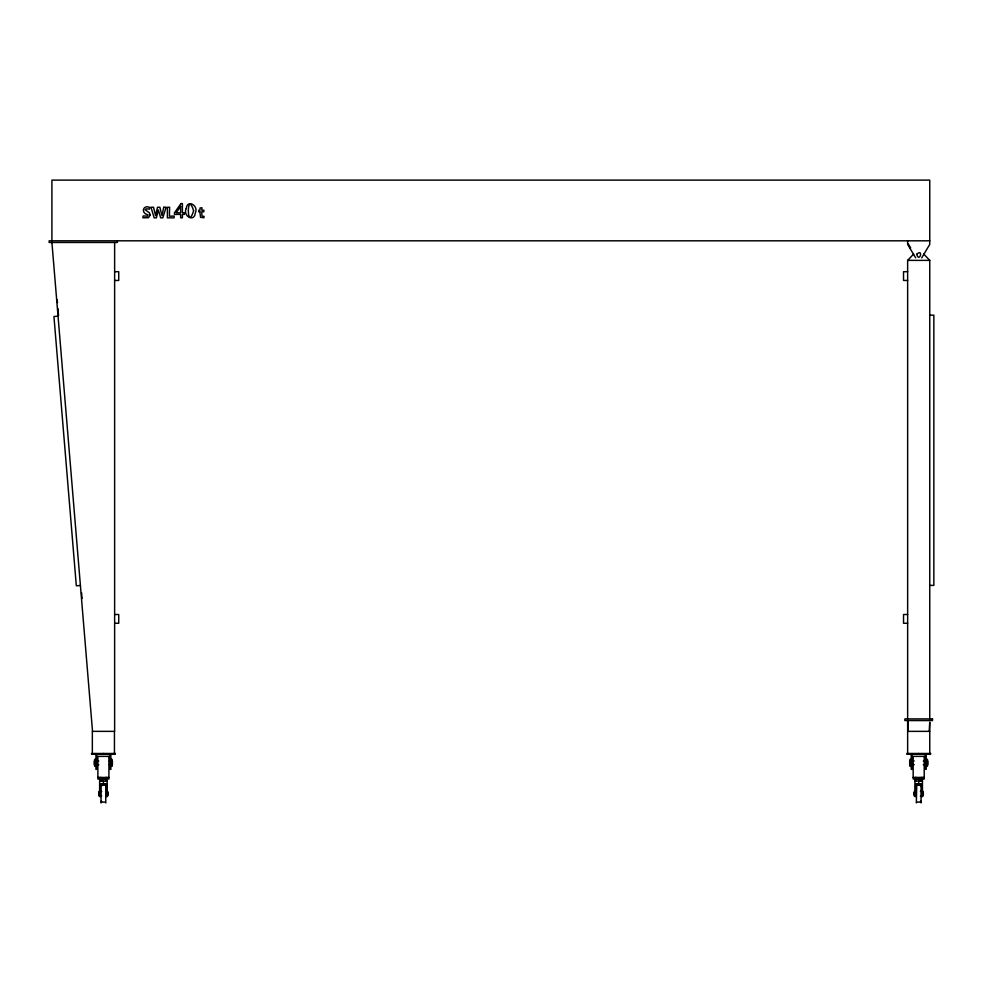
<?xml version="1.0" encoding="UTF-8"?>
<svg xmlns="http://www.w3.org/2000/svg" width="983" height="983" viewBox="0 0 983 983"><rect width="100%" height="100%" fill="white"/><g stroke="black" fill="none" stroke-linecap="round" stroke-linejoin="round"><path stroke-width="1.47" d="M921.698 257.878L929.746 244.435L929.746 180.122L51.915 180.122L51.915 240.81M907.641 718.905L907.641 260.384L913.674 253.995M909.914 248.306L910.627 247.888L908.353 244.017M58.034 316.17L53.942 316.501L76.318 585.807L80.409 585.475M929.746 240.81L49.15 240.81L49.15 242.469L117.395 242.469L117.395 240.81M907.641 260.384L929.746 260.384L929.746 718.905M114.63 271.701L118.734 271.701L118.734 280.462L114.63 280.462M907.641 271.701L903.537 271.701L903.537 280.462L907.641 280.462M929.746 315.174L933.85 315.174L933.85 585.401L929.746 585.401M114.63 614.498L118.734 614.498L118.734 623.259L114.63 623.259M907.641 614.498L903.537 614.498L903.537 623.259L907.641 623.259M907.641 731.364L929.746 731.364M95.929 759.367L94.638 759.367L94.638 766.285L95.929 766.285M110.858 759.367L112.148 759.367L112.148 766.285L110.858 766.285M911.229 759.367L909.939 759.367L909.939 766.285L911.229 766.285M926.158 759.367L927.448 759.367L927.448 766.285L926.158 766.285M95.769 760.989L98.792 760.989M109.371 760.989L112.381 760.989L112.381 764.663L109.371 764.663M914.227 760.989L909.705 760.989L909.705 764.663L914.227 764.663M923.295 760.989L927.829 760.989L927.829 764.663L923.295 764.663M95.769 764.663L98.792 764.663M97.87 777.43L108.916 777.43M913.17 777.43L924.217 777.43M100.893 778.389L105.894 778.389M916.193 778.389L921.194 778.389M100.893 780.944L100.02 780.944L100.02 777.43M105.894 780.944L106.766 780.944L106.766 777.43M916.193 780.944L915.32 780.944L915.32 777.43M921.194 780.944L922.066 780.944L922.066 777.43M916.758 784.483L916.34 802.878L916.955 802.103L920.432 802.103L921.046 802.878L921.046 784.483L920.432 785.257L916.955 785.257M105.132 785.257L101.654 785.257L101.04 784.483L101.04 802.878L101.654 802.103L105.132 802.103L105.746 802.878L105.746 784.483M101.04 786.019L101.679 786.019M920.407 786.019L921.046 786.019M101.716 791.376L99.013 791.376L99.013 795.984L101.716 795.984M916.34 791.376L914.313 791.376L914.313 795.984L916.34 795.984M920.371 791.376L923.074 791.376L923.074 795.984L920.371 795.984M105.746 795.984L107.774 795.984L107.774 791.376M101.04 801.342L101.679 801.342M920.407 801.342L921.046 801.342M923.713 253.995L929.746 260.384M915.689 257.878L907.641 244.435L907.641 240.81M57.211 299.594L57.469 302.592M57.96 308.601L58.538 315.494M81.564 592.675L82.044 598.5M51.915 242.469L92.525 731.364M929.746 753.47L929.746 722.186L929.193 731.364M926.158 754.293L926.158 769.357L925.322 769.357L925.322 754.293M923.344 792.495L923.344 794.866M922.447 780.527L922.447 778.892L914.94 778.892L914.94 780.527M921.194 777.43L921.194 781.03M918.7 753.47L918.7 754.293M918.7 778.389L918.7 783.758M916.193 777.43L916.193 781.03M913.957 792.495L913.957 794.866M912.064 754.293L912.064 769.357L911.229 769.357L911.229 754.293M908.194 722.186L908.194 731.364M907.641 720.564L907.641 753.47M114.63 242.469L114.63 731.364L92.341 731.364L92.341 753.47M114.446 731.364L114.446 753.47M110.858 754.293L110.858 769.357L110.022 769.357L110.022 754.293M108.13 792.495L108.13 794.866M107.147 780.527L107.147 778.892L99.639 778.892L99.639 780.527M105.894 777.43L105.894 781.03M103.387 753.47L103.387 754.293M103.387 778.389L103.387 783.758M100.893 777.43L100.893 781.03M98.742 792.495L98.742 794.866M96.764 754.293L96.764 769.357L95.929 769.357L95.929 754.293M94.257 760.989L94.257 764.663M199.868 211.763L200.52 217.304L203.936 217.771L204.071 216.321L202.486 216.346L201.859 215.24L201.798 211.763L203.813 211.812L203.874 210.19L201.834 210.251L201.957 207.745L200.028 207.991L199.954 210.251L198.799 210.202L198.738 211.812L199.868 211.763M167.442 212.303L167.343 217.845L174.102 217.845L174.163 216.076L169.42 216.199L169.629 207.253L167.343 207.253L167.442 212.303M193.614 210.78C186.586 233.155 186.623 188.404 193.614 210.78M186.242 208.507C182.482 215.855 194.253 222.822 195.285 213.053C199.021 205.754 187.262 198.738 186.242 208.507M150.264 214.958L148.482 217.698L142.805 217.771L143.199 215.953L147.561 216.149L148.003 214.736C140.864 213.618 142.523 204.489 149.711 207.352L149.404 209.158L146.197 208.826L145.115 209.784L149.342 212.733L150.264 214.958M916.648 254.314C919.535 263.542 923.762 247.777 916.648 254.314M163.768 207.253L161.962 215.572L159.848 207.253L157.526 207.253L155.547 215.572L153.557 207.253L150.977 207.253L154.184 217.845L156.383 217.845L158.374 210.018L160.671 217.845L162.822 217.845L166.078 207.253L163.768 207.253M180.651 206.369L176.19 212.795L180.651 212.795L180.651 206.369M180.97 203.567L174.47 212.795L174.47 214.405L180.651 214.405L180.651 217.808L182.408 217.808L182.408 214.405L184.325 214.405L184.325 212.795L182.408 212.795L182.408 203.567L180.97 203.567M932.511 718.905L904.876 718.905L904.876 720.564L932.511 720.564L932.511 718.905M115.244 753.47L91.542 753.47L91.542 754.293L115.244 754.293L115.244 753.47M930.545 753.47L906.842 753.47L906.842 754.293L930.545 754.293L930.545 753.47M108.916 756.382L97.87 756.382L97.87 778.991L108.916 778.991L108.916 756.382M924.217 756.382L913.17 756.382L913.17 778.991L924.217 778.991L924.217 756.382M107.147 781.03L99.639 781.03L99.639 796.574L100.352 796.574L100.352 783.758L106.434 783.758L106.434 796.574L107.147 796.574L107.147 781.03M922.447 781.03L914.94 781.03L914.94 796.574L915.652 796.574L915.652 783.758L921.735 783.758L921.735 796.574L922.447 796.574L922.447 781.03"/></g></svg>
